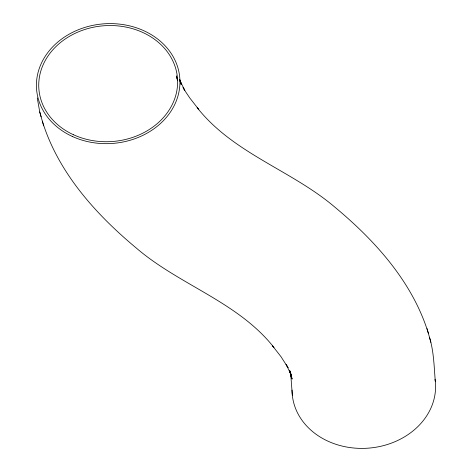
<?xml version="1.0" encoding="UTF-8"?>
<svg xmlns="http://www.w3.org/2000/svg" width="472" height="472" viewBox="0 0 472 472"><rect width="100%" height="100%" fill="white"/><g stroke="black" fill="none" stroke-linecap="round" stroke-linejoin="round"><path stroke-width="0.71" d="M428.34 333.22C412.652 282.321 375.511 241.015 335.321 207.538C291.879 170.327 233.439 153.636 197.143 107.616L198.783 109.51L189.892 98.117L186.068 92.465L183.071 87.503L184.729 90.323L179.69 80.081L181.472 84.323L179.755 79.685L181.083 84.364L179.891 80.14M42.338 121.168C58.192 172.545 95.698 214.223 136.266 248.018C179.395 285.141 237.799 301.761 273.943 347.457L272.309 345.569L281.046 356.755L288.109 367.794L286.079 364.354L291.017 374.402L289.242 370.16L292.15 379.069L289.784 370.697M429.52 337.445C433.868 351.634 434.069 366.596 435.284 381.258M177.631 80.653L176.286 75.909L177.56 80.435M37.264 97.964L39.742 111.958L41.135 116.861M427.012 328.541L430.906 342.347M289.79 370.715L291.489 378.101L290.734 373.535M39.742 111.958L43.666 125.847M290.681 373.606L292.357 395.459M435.031 379.258A71.832 59.962 -4.4 0 1 368.331 448.152A71.832 59.962 -4.4 0 1 292.056 390.09M72.364 136.473A71.832 59.962 -4.4 0 0 179.944 81.91A71.832 59.962 -4.4 0 0 72.222 32.533A71.832 59.962 -4.4 0 0 72.364 136.473M73.52 134.768A69.514 58.026 -4.4 0 0 177.631 81.969A69.514 58.026 -4.4 0 0 73.384 34.179A69.514 58.026 -4.4 0 0 73.52 134.768"/></g></svg>
